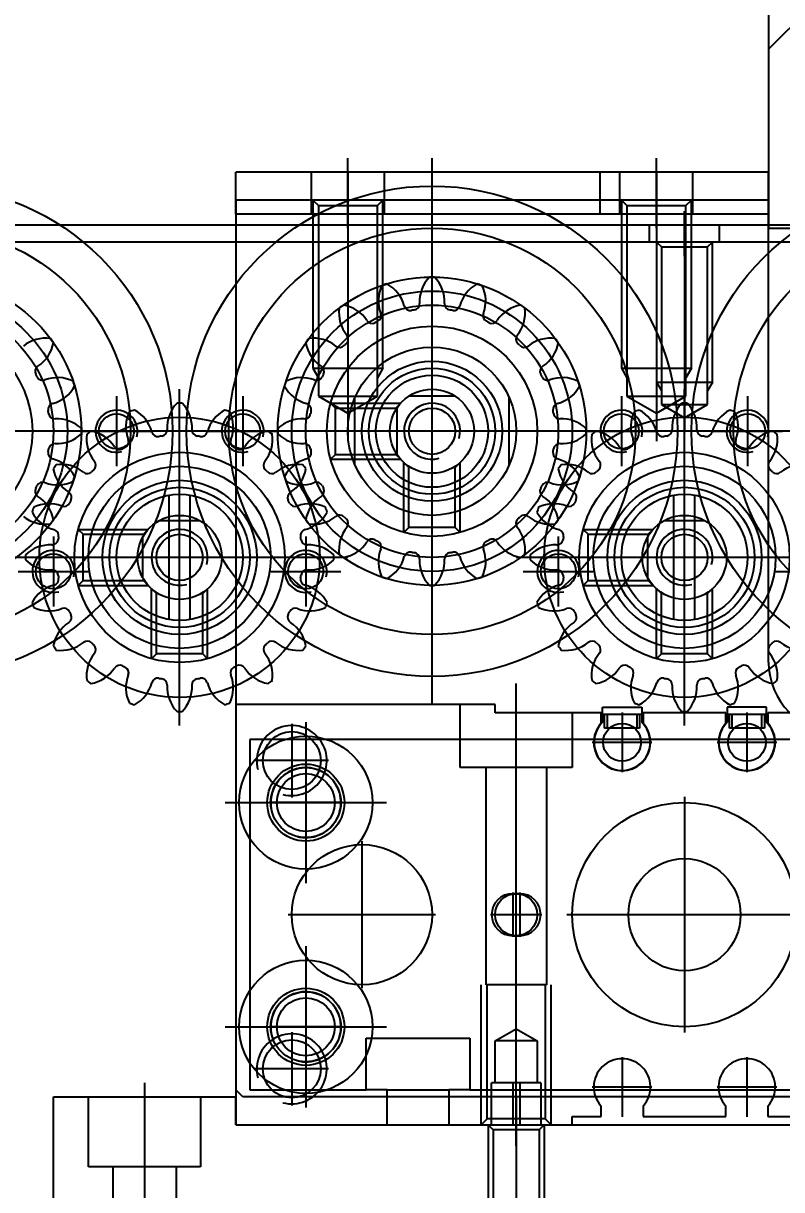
# Model space of a CAD drawing. Header units: inches. Extents: x 0 to 77285, y -118 to 40065.
# Drawn here: x 16338.5 to 16392.6, y 25626.9 to 25710.2 of the extents above; entities that cross this region are included whole.
import ezdxf

# ---------------------------------------------------------------- set-up
doc = ezdxf.new("R2010")
doc.units = ezdxf.units.IN
doc.header["$LTSCALE"] = 5
doc.header["$MEASUREMENT"] = 0
doc.layers.add('A', color=8, linetype='Continuous')
doc.styles.add('SCI', font='')
doc.styles.get('SCI').set_extended_font_data('Gulim')
doc.dimstyles.new('SCH', dxfattribs={"dimtxt": 2.5, "dimasz": 2, "dimexe": 1.25, "dimexo": 0.625, "dimtad": 1, "dimdec": 8, "dimtxsty": 'SCI', "dimcen": 2.5, "dimclrd": 4, "dimclre": 4, "dimclrt": 7, "dimadec": 8, "dimazin": 2, "dimtfac": 1, "dimtdec": 8, "dimtmove": 0, "dimatfit": 3, "dimfxl": 1, "dimarcsym": 0})

# ---------------------------------------------------------------- blocks, each defined once
blk = doc.blocks.new('A$Cc399747e')
h = blk.add_hatch()
h.set_pattern_fill('ANSI31', color=256, scale=4)
h.set_pattern_definition([(45, (8071.277, 63861.461), (-8.980256, 8.980256), [])])
h.paths.add_polyline_path([(891.797, 581), (491.797, 581), (491.797, 281), (891.797, 281)])
for p, q in [((909.797, 643), (909.797, 656)), ((936.297, 642), (936.297, 656)), ((907.797, 645), (907.797, 655)), ((908.147, 645.35), (908.147, 654.65)), ((911.447, 645.35), (911.447, 654.65)), ((911.797, 645), (911.797, 655)), ((934.047, 648), (934.047, 655)), ((938.547, 648), (938.547, 655)), ((942.797, 655), (942.797, 643)), ((932.297, 643), (932.297, 648)), ((932.297, 648), (940.297, 648)), ((940.297, 648), (940.297, 643)), ((909.797, 646.5), (909.797, 613.5)), ((907.797, 645), (908.147, 645.35)), ((908.147, 645.35), (911.447, 645.35)), ((911.797, 645), (911.447, 645.35)), ((929.797, 645), (865.797, 645)), ((891.847, 644.4), (889.797, 644.4)), ((891.847, 643.66), (891.847, 644.4)), ((893.347, 640.174), (893.347, 644.426)), ((894.847, 644.4), (894.847, 643.66)), ((900.747, 644.4), (894.847, 644.4)), ((900.747, 643.66), (900.747, 644.4)), ((902.247, 640.174), (902.247, 644.426)), ((903.747, 644.4), (903.747, 643.66)), ((905.797, 644.4), (903.747, 644.4)), ((905.797, 645), (905.797, 644.4)), ((914.597, 645), (905.797, 645)), ((907.73, 644.567), (907.297, 645)), ((907.297, 645), (907.297, 635)), ((907.73, 635), (907.73, 644.567)), ((907.73, 644.567), (911.864, 644.567)), ((908.047, 642), (908.047, 645)), ((909.547, 642), (909.547, 645)), ((910.047, 642), (910.047, 645)), ((911.547, 645), (911.547, 642)), ((912.297, 645), (911.864, 644.567)), ((911.864, 644.567), (911.864, 635)), ((912.297, 645), (912.297, 635)), ((914.597, 642.5), (914.597, 645)), ((918.997, 645), (918.997, 642.5)), ((929.797, 645), (918.997, 645)), ((929.797, 615), (929.797, 645)), ((929.797, 645), (929.797, 643)), ((924.797, 632.25), (924.797, 643.75)), ((925.797, 638.375), (925.797, 643.625)), ((866.297, 643), (929.297, 643)), ((929.297, 643), (929.797, 642.5)), ((942.797, 643), (929.797, 643)), ((891.332, 642.5), (882.497, 642.5)), ((891.221, 642.3), (895.473, 642.3)), ((895.362, 642.5), (891.332, 642.5)), ((900.232, 642.5), (895.362, 642.5)), ((900.121, 642.3), (904.373, 642.3)), ((904.262, 642.5), (900.232, 642.5)), ((913.097, 642.5), (904.262, 642.5)), ((908.047, 642), (911.547, 642)), ((908.297, 639), (908.297, 642)), ((911.297, 642), (911.297, 639)), ((913.097, 642.5), (914.597, 642.5)), ((913.097, 638.8), (913.097, 642.5)), ((918.997, 642.5), (914.597, 642.5)), ((918.997, 642.5), (920.497, 642.5)), ((928.797, 642.5), (920.497, 642.5)), ((920.497, 642.5), (920.497, 638.8)), ((928.797, 617.5), (928.797, 642.5)), ((929.797, 579), (929.797, 642.5)), ((923.172, 641), (928.422, 641)), ((924.797, 635.375), (924.797, 640.625)), ((909.797, 638.134), (908.297, 639)), ((908.297, 639), (911.297, 639)), ((911.297, 639), (909.797, 638.134)), ((920.497, 638.8), (913.097, 638.8)), ((897.797, 621.6), (897.797, 638.4)), ((930.547, 638), (919.047, 638)), ((922.172, 638), (927.422, 638)), ((920.797, 624.75), (920.797, 635.25)), ((907.647, 635), (911.947, 635)), ((907.647, 619.5), (907.647, 635)), ((911.947, 635), (911.947, 619.5)), ((909.547, 628.425), (909.547, 631.575)), ((910.047, 631.5), (909.547, 631.5)), ((910.047, 628.425), (910.047, 631.575)), ((889.397, 630), (906.197, 630)), ((907.972, 630), (911.622, 630)), ((915.547, 630), (926.047, 630)), ((909.547, 628.5), (910.047, 628.5)), ((924.797, 616.25), (924.797, 627.75)), ((924.797, 619.375), (924.797, 624.625)), ((930.547, 622), (919.047, 622)), ((922.172, 622), (927.422, 622)), ((925.797, 616.375), (925.797, 621.625)), ((893.347, 615.574), (893.347, 619.826)), ((902.247, 615.574), (902.247, 619.826)), ((905.797, 619.5), (913.797, 619.5)), ((905.797, 615.6), (905.797, 619.5)), ((913.797, 619.5), (913.797, 615)), ((923.172, 619), (928.422, 619)), ((891.221, 617.7), (895.473, 617.7)), ((900.121, 617.7), (904.373, 617.7)), ((868.807, 617.5), (891.332, 617.5)), ((891.332, 617.5), (891.357, 617.5)), ((891.357, 617.5), (895.337, 617.5)), ((895.337, 617.5), (895.362, 617.5)), ((895.362, 617.5), (900.232, 617.5)), ((900.232, 617.5), (900.257, 617.5)), ((900.257, 617.5), (904.237, 617.5)), ((904.237, 617.5), (904.262, 617.5)), ((904.262, 617.5), (928.797, 617.5)), ((891.847, 615.6), (891.847, 616.34)), ((891.947, 616.272), (891.947, 615.2)), ((892.097, 616.7), (894.597, 616.7)), ((892.097, 615.7), (892.097, 616.7)), ((892.297, 615.7), (892.297, 616.7)), ((894.397, 616.7), (894.397, 615.7)), ((894.597, 616.7), (894.597, 615.7)), ((894.747, 615.2), (894.747, 616.272)), ((894.847, 616.34), (894.847, 615.6)), ((897.797, 616.5), (897.797, 592.5)), ((900.747, 615.6), (900.747, 616.34)), ((900.847, 615.2), (900.847, 616.272)), ((900.997, 615.7), (900.997, 616.7)), ((900.997, 616.7), (903.497, 616.7)), ((901.197, 615.7), (901.197, 616.7)), ((903.297, 616.7), (903.297, 615.7)), ((903.497, 616.7), (903.497, 615.7)), ((903.647, 616.272), (903.647, 615.2)), ((903.747, 616.34), (903.747, 615.6)), ((933.797, 616.5), (933.797, 592.5)), ((889.297, 615.6), (891.847, 615.6)), ((894.747, 615.7), (891.947, 615.7)), ((891.947, 615.2), (894.747, 615.2)), ((894.847, 615.6), (900.747, 615.6)), ((903.647, 615.7), (900.847, 615.7)), ((903.647, 615.2), (900.847, 615.2)), ((903.747, 615.6), (911.297, 615.6)), ((911.297, 615.6), (911.297, 615)), ((911.297, 615), (929.797, 615)), ((915.797, 615), (915.797, 576)), ((891.797, 612), (891.797, 579)), ((895.797, 611.729), (895.797, 606.736)), ((895.797, 611.729), (896.147, 611.379)), ((896.147, 611.379), (899.447, 611.379)), ((896.147, 611.379), (896.147, 607.086)), ((899.797, 611.729), (899.447, 611.379)), ((899.447, 611.379), (899.447, 607.086)), ((899.797, 611.729), (899.797, 606.736)), ((931.797, 611.729), (931.797, 606.736)), ((931.797, 611.729), (932.147, 611.379)), ((932.147, 611.379), (935.447, 611.379)), ((932.147, 611.379), (932.147, 607.086)), ((935.797, 611.729), (935.447, 611.379)), ((935.447, 611.379), (935.447, 607.086)), ((935.797, 611.729), (935.797, 606.736)), ((897.797, 610), (897.797, 599)), ((933.797, 610), (933.797, 599)), ((897.047, 608.937), (897.047, 600.063)), ((898.547, 608.937), (898.547, 600.063)), ((933.047, 608.937), (933.047, 600.063)), ((934.547, 608.937), (934.547, 600.063)), ((896.147, 607.086), (895.797, 606.736)), ((896.147, 607.086), (896.277, 607.086)), ((899.318, 607.086), (899.447, 607.086)), ((899.447, 607.086), (899.797, 606.736)), ((915.797, 607.5), (915.797, 583.5)), ((932.147, 607.086), (931.797, 606.736)), ((932.147, 607.086), (932.277, 607.086)), ((935.318, 607.086), (935.447, 607.086)), ((935.447, 607.086), (935.797, 606.736)), ((905.026, 606.5), (900.033, 606.5)), ((900.383, 606.15), (900.033, 606.5)), ((900.383, 606.15), (900.383, 606.021)), ((904.676, 606.15), (900.383, 606.15)), ((905.026, 606.5), (904.676, 606.15)), ((904.676, 606.15), (904.676, 602.85)), ((941.026, 606.5), (936.033, 606.5)), ((936.383, 606.15), (936.033, 606.5)), ((936.383, 606.15), (936.383, 606.021)), ((940.676, 606.15), (936.383, 606.15)), ((941.026, 606.5), (940.676, 606.15)), ((940.676, 606.15), (940.676, 602.85)), ((900.438, 603.077), (900.438, 605.923)), ((936.438, 603.077), (936.438, 605.923)), ((885.797, 604.5), (909.797, 604.5)), ((892.297, 604.5), (903.297, 604.5)), ((921.797, 604.5), (945.797, 604.5)), ((928.297, 604.5), (939.297, 604.5)), ((900.383, 602.85), (900.033, 602.5)), ((900.383, 602.979), (900.383, 602.85)), ((904.676, 602.85), (900.383, 602.85)), ((905.026, 602.5), (904.676, 602.85)), ((913.797, 602.729), (913.797, 597.736)), ((913.797, 602.729), (914.147, 602.379)), ((917.797, 602.729), (917.447, 602.379)), ((917.797, 602.729), (917.797, 597.736)), ((936.383, 602.85), (936.033, 602.5)), ((936.383, 602.979), (936.383, 602.85)), ((940.676, 602.85), (936.383, 602.85)), ((941.026, 602.5), (940.676, 602.85)), ((899.22, 601.859), (896.374, 601.859)), ((905.026, 602.5), (900.033, 602.5)), ((914.147, 602.379), (917.447, 602.379)), ((914.147, 602.379), (914.147, 598.086)), ((917.447, 602.379), (917.447, 598.086)), ((935.22, 601.859), (932.374, 601.859)), ((941.026, 602.5), (936.033, 602.5)), ((910.297, 597.898), (910.297, 593.102)), ((914.147, 598.086), (913.797, 597.736)), ((914.147, 598.086), (914.277, 598.086)), ((917.318, 598.086), (917.447, 598.086)), ((917.447, 598.086), (917.797, 597.736)), ((921.297, 597.898), (921.297, 593.102)), ((923.026, 597.5), (918.033, 597.5)), ((918.383, 597.15), (918.033, 597.5)), ((918.298, 593.843), (918.298, 597.157)), ((918.383, 597.15), (918.383, 597.021)), ((922.676, 597.15), (918.383, 597.15)), ((923.026, 597.5), (922.676, 597.15)), ((922.676, 597.15), (922.676, 593.85)), ((899.797, 577), (899.797, 596.213)), ((921.797, 577), (921.797, 596.213)), ((860.297, 595.5), (899.297, 595.5)), ((867.797, 595.5), (891.797, 595.5)), ((896.297, 595.5), (935.297, 595.5)), ((903.797, 595.5), (927.797, 595.5)), ((932.297, 595.5), (971.297, 595.5)), ((939.797, 595.5), (963.797, 595.5)), ((899.797, 594.213), (897.697, 593)), ((901.897, 593), (899.797, 594.213)), ((918.383, 593.85), (918.033, 593.5)), ((923.026, 593.5), (918.033, 593.5)), ((918.383, 593.979), (918.383, 593.85)), ((922.676, 593.85), (918.383, 593.85)), ((921.797, 594.213), (919.697, 593)), ((923.897, 593), (921.797, 594.213)), ((923.026, 593.5), (922.676, 593.85)), ((901.897, 593), (897.697, 593)), ((897.697, 593), (897.697, 579.4)), ((901.897, 579.4), (901.897, 593)), ((914.14, 592.999), (917.454, 592.999)), ((923.897, 593), (919.697, 593)), ((919.697, 593), (919.697, 579.4)), ((923.897, 579.4), (923.897, 593)), ((897.297, 591), (897.697, 591.693)), ((902.297, 591), (897.297, 591)), ((897.297, 591), (897.297, 579)), ((902.297, 591), (901.897, 591.693)), ((902.297, 579), (902.297, 591)), ((919.297, 591), (919.697, 591.693)), ((924.297, 591), (919.297, 591)), ((919.297, 591), (919.297, 579)), ((924.297, 591), (923.897, 591.693)), ((924.297, 579), (924.297, 591)), ((897.797, 583), (897.797, 579.8)), ((895.297, 582), (895.297, 580.8)), ((900.297, 582), (900.297, 580.8)), ((891.797, 581), (491.797, 581)), ((891.797, 581), (491.797, 581)), ((891.797, 281), (891.797, 581)), ((891.797, 281), (891.797, 581)), ((899.797, 581), (899.797, 576)), ((921.797, 581), (921.797, 576)), ((891.797, 580), (891.797, 577)), ((891.797, 580), (929.797, 580)), ((897.197, 580), (897.197, 577)), ((897.697, 579.4), (897.297, 579)), ((901.897, 579.4), (897.697, 579.4)), ((902.297, 579), (901.897, 579.4)), ((902.397, 580), (902.397, 577)), ((903.797, 580), (903.797, 577)), ((919.197, 580), (919.197, 577)), ((919.697, 579.4), (919.297, 579)), ((923.897, 579.4), (919.697, 579.4)), ((924.297, 579), (923.897, 579.4)), ((924.397, 580), (924.397, 577)), ((929.797, 580), (929.797, 577)), ((891.797, 579), (929.797, 579)), ((891.797, 577), (929.797, 577))]:
    blk.add_line(p, q)
at = {"ltscale": 3}
for p, q in [((897.797, 612), (897.797, 597)), ((933.797, 612), (933.797, 597)), ((915.797, 608.5), (915.797, 582.5)), ((906.797, 603), (906.797, 608)), ((924.797, 603), (924.797, 608)), ((942.797, 603), (942.797, 608)), ((891.297, 605.5), (886.297, 605.5)), ((909.297, 605.5), (904.297, 605.5)), ((927.297, 605.5), (922.297, 605.5)), ((945.297, 605.5), (940.297, 605.5)), ((890.297, 604.5), (905.297, 604.5)), ((926.297, 604.5), (941.297, 604.5)), ((893.297, 593), (893.297, 598)), ((902.297, 593), (902.297, 598)), ((929.297, 593), (929.297, 598)), ((938.297, 593), (938.297, 598)), ((866.797, 595.5), (892.797, 595.5)), ((895.797, 595.5), (890.797, 595.5)), ((897.797, 581), (897.797, 595.553)), ((904.797, 595.5), (899.797, 595.5)), ((902.797, 595.5), (928.797, 595.5)), ((931.797, 595.5), (926.797, 595.5)), ((940.797, 595.5), (935.797, 595.5)), ((938.797, 595.5), (964.797, 595.5)), ((897.797, 594.553), (896.147, 593.6)), ((899.447, 593.6), (897.797, 594.553)), ((899.447, 593.6), (896.147, 593.6)), ((896.147, 593.6), (896.147, 582.35)), ((899.447, 582.35), (899.447, 593.6)), ((895.797, 592), (896.147, 592.606)), ((899.797, 592), (895.797, 592)), ((895.797, 592), (895.797, 582)), ((899.797, 592), (899.447, 592.606)), ((899.797, 582), (899.797, 592)), ((213.797, 582), (1040.797, 582)), ((213.797, 582), (1040.797, 582)), ((896.147, 582.35), (895.797, 582)), ((899.447, 582.35), (896.147, 582.35)), ((899.797, 582), (899.447, 582.35)), ((213.797, 580.8), (1040.797, 580.8))]:
    blk.add_line(p, q, dxfattribs=at)
for centre, radius in [((924.797, 638), 4.75), ((925.797, 641), 2.067), ((924.797, 638), 2.75), ((924.797, 638), 2.5), ((924.797, 638), 2.067), ((897.797, 630), 8), ((897.797, 630), 8), ((920.797, 630), 5), ((897.797, 630), 4), ((909.797, 630), 1.5), ((924.797, 622), 4.75), ((924.797, 622), 2.75), ((924.797, 622), 2.5), ((924.797, 622), 2.067), ((925.797, 619), 2.067), ((893.347, 617.7), 1.35), ((902.247, 617.7), 1.35), ((897.797, 604.5), 10), ((933.797, 604.5), 10), ((879.797, 595.5), 17.5), ((915.797, 595.5), 17.5), ((951.797, 595.5), 17.5), ((897.797, 604.5), 7.5), ((933.797, 604.5), 7.5), ((879.797, 595.5), 14.5), ((897.797, 604.5), 5), ((915.797, 595.5), 14.5), ((933.797, 604.5), 5), ((951.797, 595.5), 14.5), ((897.797, 604.5), 4.5), ((897.797, 604.5), 4.5), ((933.797, 604.5), 4.5), ((933.797, 604.5), 4.5), ((897.797, 604.5), 3), ((897.797, 604.5), 3), ((933.797, 604.5), 3), ((933.797, 604.5), 3), ((897.797, 604.5), 1.65), ((933.797, 604.5), 1.65), ((915.797, 595.5), 10), ((951.797, 595.5), 10), ((915.797, 595.5), 7.5), ((951.797, 595.5), 7.5), ((915.797, 595.5), 6), ((915.797, 595.5), 5), ((915.797, 595.5), 4.5), ((915.797, 595.5), 4), ((915.797, 595.5), 3), ((915.797, 595.5), 3), ((915.797, 595.5), 1.65)]:
    blk.add_circle(centre, radius)
for centre, radius in [((897.797, 604.5), 6.5), ((933.797, 604.5), 6.5), ((897.797, 604.5), 5.5), ((933.797, 604.5), 5.5), ((915.797, 595.5), 11), ((906.797, 605.5), 1.25), ((924.797, 605.5), 1.25), ((951.797, 595.5), 11), ((942.797, 605.5), 1.25), ((915.797, 595.5), 9), ((951.797, 595.5), 9), ((893.297, 595.5), 1.25), ((902.297, 595.5), 1.25), ((929.297, 595.5), 1.25), ((938.297, 595.5), 1.25)]:
    blk.add_circle(centre, radius, dxfattribs=at)
for centre, radius, start, end in [((893.347, 642.3), 2.025, 137.79455, 42.20545), ((902.247, 642.3), 2.025, 137.79455, 42.20545), ((925.797, 641), 2.5, 75, 15), ((924.797, 638), 2.5, 75, 15), ((909.547, 630), 1.5, 90, 270), ((910.047, 630), 1.5, 270, 90), ((924.797, 622), 2.5, 75, 15), ((925.797, 619), 2.5, 75, 15), ((893.347, 617.7), 2.025, 317.79455, 222.20545), ((893.347, 617.7), 2, 314.427, 225.573), ((902.247, 617.7), 2.025, 317.79455, 222.20545), ((902.247, 617.7), 2, 314.427, 225.573), ((886.797, 612), 5, 0, 90), ((899.409, 613.758), 2.5, 135.86546, 183.15785), ((897.797, 604.5), 11, 90, 90.94936), ((897.797, 604.5), 11, 89.05064, 90), ((896.185, 613.758), 2.5, 356.84215, 44.13454), ((935.409, 613.758), 2.5, 135.86546, 183.15785), ((933.797, 604.5), 11, 90, 90.94936), ((933.797, 604.5), 11, 89.05064, 90), ((932.185, 613.758), 2.5, 356.84215, 44.13454), ((896.47, 613.803), 2.5, 153.86546, 201.15785), ((897.797, 604.5), 11, 108, 108.94936), ((897.797, 604.5), 11, 107.05064, 108), ((893.403, 612.806), 2.5, 14.84215, 62.13454), ((902.191, 612.806), 2.5, 117.86546, 165.15785), ((897.797, 604.5), 11, 72, 72.94936), ((897.797, 604.5), 11, 71.05064, 72), ((899.125, 613.803), 2.5, 338.84215, 26.13454), ((932.47, 613.803), 2.5, 153.86546, 201.15785), ((933.797, 604.5), 11, 108, 108.94936), ((933.797, 604.5), 11, 107.05064, 108), ((929.403, 612.806), 2.5, 14.84215, 62.13454), ((938.191, 612.806), 2.5, 117.86546, 165.15785), ((933.797, 604.5), 11, 72, 72.94936), ((933.797, 604.5), 11, 71.05064, 72), ((935.125, 613.803), 2.5, 338.84215, 26.13454), ((897.797, 604.5), 11, 125.05064, 126), ((891.052, 611.042), 2.5, 32.84215, 80.13454), ((896.247, 613.56), 0.442, 194.84215, 279.71096), ((896.472, 613.596), 0.442, 278.28904, 3.15785), ((899.122, 613.596), 0.442, 176.84215, 261.71096), ((899.348, 613.56), 0.442, 260.28904, 345.15785), ((904.543, 611.042), 2.5, 99.86546, 147.15785), ((897.797, 604.5), 11, 54, 54.94936), ((933.797, 604.5), 11, 125.05064, 126), ((927.052, 611.042), 2.5, 32.84215, 80.13454), ((932.247, 613.56), 0.442, 194.84215, 279.71096), ((932.472, 613.596), 0.442, 278.28904, 3.15785), ((935.122, 613.596), 0.442, 176.84215, 261.71096), ((935.348, 613.56), 0.442, 260.28904, 345.15785), ((940.543, 611.042), 2.5, 99.86546, 147.15785), ((933.797, 604.5), 11, 54, 54.94936), ((893.66, 612.937), 2.5, 171.86546, 219.15785), ((897.797, 604.5), 11, 126, 126.94936), ((893.726, 612.741), 0.442, 296.28904, 21.15785), ((897.797, 604.5), 8.75, 99, 99.71096), ((897.797, 604.5), 8.75, 98.28904, 99), ((897.797, 604.5), 8.75, 81, 81.71096), ((897.797, 604.5), 8.75, 80.28904, 81), ((901.868, 612.741), 0.442, 158.84215, 243.71096), ((901.935, 612.937), 2.5, 320.84215, 8.13454), ((897.797, 604.5), 11, 53.05064, 54), ((929.66, 612.937), 2.5, 171.86546, 219.15785), ((933.797, 604.5), 11, 126, 126.94936), ((929.726, 612.741), 0.442, 296.28904, 21.15785), ((933.797, 604.5), 8.75, 99, 99.71096), ((933.797, 604.5), 8.75, 98.28904, 99), ((933.797, 604.5), 8.75, 81, 81.71096), ((933.797, 604.5), 8.75, 80.28904, 81), ((937.868, 612.741), 0.442, 158.84215, 243.71096), ((937.935, 612.937), 2.5, 320.84215, 8.13454), ((933.797, 604.5), 11, 53.05064, 54), ((893.523, 612.637), 0.442, 212.84215, 297.71096), ((897.797, 604.5), 8.75, 117, 117.71096), ((897.797, 604.5), 8.75, 116.28904, 117), ((897.797, 604.5), 8.75, 63, 63.71096), ((897.797, 604.5), 8.75, 62.28904, 63), ((902.071, 612.637), 0.442, 242.28904, 327.15785), ((929.523, 612.637), 0.442, 212.84215, 297.71096), ((933.797, 604.5), 8.75, 117, 117.71096), ((933.797, 604.5), 8.75, 116.28904, 117), ((933.797, 604.5), 8.75, 63, 63.71096), ((933.797, 604.5), 8.75, 62.28904, 63), ((938.071, 612.637), 0.442, 242.28904, 327.15785), ((889.36, 608.637), 2.5, 50.84215, 98.13454), ((891.379, 611.08), 0.442, 314.28904, 39.15785), ((904.215, 611.08), 0.442, 140.84215, 225.71096), ((906.234, 608.637), 2.5, 81.86546, 129.15785), ((897.797, 604.5), 11, 36, 36.94936), ((897.797, 604.5), 11, 35.05064, 36), ((933.797, 604.5), 11, 144, 144.94936), ((933.797, 604.5), 11, 143.05064, 144), ((925.36, 608.637), 2.5, 50.84215, 98.13454), ((927.379, 611.08), 0.442, 314.28904, 39.15785), ((940.215, 611.08), 0.442, 140.84215, 225.71096), ((942.234, 608.637), 2.5, 81.86546, 129.15785), ((933.797, 604.5), 11, 36, 36.94936), ((933.797, 604.5), 11, 35.05064, 36), ((891.218, 610.918), 0.442, 230.84215, 315.71096), ((897.797, 604.5), 8.75, 135, 135.71096), ((897.797, 604.5), 8.75, 134.28904, 135), ((897.797, 604.5), 8.75, 45, 45.71096), ((897.797, 604.5), 8.75, 44.28904, 45), ((904.377, 610.918), 0.442, 224.28904, 309.15785), ((904.339, 611.246), 2.5, 302.84215, 350.13454), ((927.255, 611.246), 2.5, 189.86546, 237.15785), ((927.218, 610.918), 0.442, 230.84215, 315.71096), ((933.797, 604.5), 8.75, 135, 135.71096), ((933.797, 604.5), 8.75, 134.28904, 135), ((933.797, 604.5), 8.75, 45, 45.71096), ((933.797, 604.5), 8.75, 44.28904, 45), ((940.377, 610.918), 0.442, 224.28904, 309.15785), ((940.339, 611.246), 2.5, 302.84215, 350.13454), ((905.935, 608.774), 0.442, 122.84215, 207.71096), ((897.797, 604.5), 8.75, 27, 27.71096), ((897.797, 604.5), 8.75, 26.28904, 27), ((925.66, 608.774), 0.442, 332.28904, 57.15785), ((933.797, 604.5), 8.75, 153, 153.71096), ((933.797, 604.5), 8.75, 152.28904, 153), ((941.935, 608.774), 0.442, 122.84215, 207.71096), ((933.797, 604.5), 8.75, 27, 27.71096), ((933.797, 604.5), 8.75, 26.28904, 27), ((906.038, 608.571), 0.442, 206.28904, 291.15785), ((907.1, 605.828), 2.5, 63.86546, 111.15785), ((906.104, 608.894), 2.5, 284.84215, 332.13454), ((897.797, 604.5), 11, 18, 18.94936), ((897.797, 604.5), 11, 17.05064, 18), ((933.797, 604.5), 11, 162, 162.94936), ((925.491, 608.894), 2.5, 207.86546, 255.15785), ((933.797, 604.5), 11, 161.05064, 162), ((924.495, 605.828), 2.5, 68.84215, 116.13454), ((925.556, 608.571), 0.442, 248.84215, 333.71096), ((942.038, 608.571), 0.442, 206.28904, 291.15785), ((943.1, 605.828), 2.5, 63.86546, 111.15785), ((942.104, 608.894), 2.5, 284.84215, 332.13454), ((933.797, 604.5), 11, 18, 18.94936), ((933.797, 604.5), 11, 17.05064, 18), ((897.797, 604.5), 2, 165, 105), ((906.857, 606.051), 0.442, 104.84215, 189.71096), ((897.797, 604.5), 8.75, 9, 9.71096), ((915.797, 595.5), 11, 108, 108.94936), ((915.797, 595.5), 11, 107.05064, 108), ((911.403, 603.806), 2.5, 14.84215, 62.13454), ((917.409, 604.758), 2.5, 135.86546, 183.15785), ((915.797, 595.5), 11, 90, 90.94936), ((915.797, 595.5), 11, 89.05064, 90), ((914.185, 604.758), 2.5, 356.84215, 44.13454), ((920.191, 603.806), 2.5, 117.86546, 165.15785), ((915.797, 595.5), 11, 72, 72.94936), ((915.797, 595.5), 11, 71.05064, 72), ((924.737, 606.051), 0.442, 350.28904, 75.15785), ((933.797, 604.5), 8.75, 170.28904, 171), ((933.797, 604.5), 2, 165, 105), ((942.857, 606.051), 0.442, 104.84215, 189.71096), ((933.797, 604.5), 8.75, 9, 9.71096), ((897.797, 604.5), 8.75, 8.28904, 9), ((906.893, 605.825), 0.442, 188.28904, 273.15785), ((907.055, 602.888), 2.5, 45.86546, 93.15785), ((914.47, 604.803), 2.5, 153.86546, 201.15785), ((917.125, 604.803), 2.5, 338.84215, 26.13454), ((924.54, 602.888), 2.5, 86.84215, 134.13454), ((924.702, 605.825), 0.442, 266.84215, 351.71096), ((933.797, 604.5), 8.75, 171, 171.71096), ((933.797, 604.5), 8.75, 8.28904, 9), ((942.893, 605.825), 0.442, 188.28904, 273.15785), ((943.055, 602.888), 2.5, 45.86546, 93.15785), ((907.055, 606.112), 2.5, 266.84215, 314.13454), ((897.797, 604.5), 11, 360, 0.94936), ((897.797, 604.5), 11, 359.05064, 0), ((911.66, 603.937), 2.5, 171.86546, 219.15785), ((915.797, 595.5), 11, 126, 126.94936), ((915.797, 595.5), 11, 125.05064, 126), ((909.052, 602.042), 2.5, 32.84215, 80.13454), ((914.247, 604.56), 0.442, 194.84215, 279.71096), ((914.472, 604.596), 0.442, 278.28904, 3.15785), ((917.122, 604.596), 0.442, 176.84215, 261.71096), ((917.348, 604.56), 0.442, 260.28904, 345.15785), ((922.543, 602.042), 2.5, 99.86546, 147.15785), ((919.935, 603.937), 2.5, 320.84215, 8.13454), ((915.797, 595.5), 11, 54, 54.94936), ((915.797, 595.5), 11, 53.05064, 54), ((933.797, 604.5), 11, 179.05064, 180), ((933.797, 604.5), 11, 180, 180.94936), ((924.54, 606.112), 2.5, 225.86546, 273.15785), ((943.055, 606.112), 2.5, 266.84215, 314.13454), ((933.797, 604.5), 11, 360, 0.94936), ((933.797, 604.5), 11, 359.05064, 0), ((906.893, 603.175), 0.442, 86.84215, 171.71096), ((911.726, 603.741), 0.442, 296.28904, 21.15785), ((915.797, 595.5), 8.75, 99, 99.71096), ((915.797, 595.5), 8.75, 98.28904, 99), ((915.797, 595.5), 8.75, 81, 81.71096), ((915.797, 595.5), 8.75, 80.28904, 81), ((919.868, 603.741), 0.442, 158.84215, 243.71096), ((924.702, 603.175), 0.442, 8.28904, 93.15785), ((942.893, 603.175), 0.442, 86.84215, 171.71096), ((906.857, 602.95), 0.442, 170.28904, 255.15785), ((897.797, 604.5), 8.75, 350.28904, 351), ((897.797, 604.5), 8.75, 351, 351.71096), ((911.523, 603.637), 0.442, 212.84215, 297.71096), ((915.797, 595.5), 8.75, 117, 117.71096), ((915.797, 595.5), 8.75, 116.28904, 117), ((915.797, 595.5), 8.75, 63, 63.71096), ((915.797, 595.5), 8.75, 62.28904, 63), ((920.071, 603.637), 0.442, 242.28904, 327.15785), ((924.737, 602.95), 0.442, 284.84215, 9.71096), ((933.797, 604.5), 8.75, 188.28904, 189), ((933.797, 604.5), 8.75, 189, 189.71096), ((942.857, 602.95), 0.442, 170.28904, 255.15785), ((933.797, 604.5), 8.75, 350.28904, 351), ((933.797, 604.5), 8.75, 351, 351.71096), ((906.104, 600.106), 2.5, 27.86546, 75.15785), ((915.797, 595.5), 11, 144, 144.94936), ((909.255, 602.246), 2.5, 189.86546, 237.15785), ((915.797, 595.5), 11, 143.05064, 144), ((907.36, 599.637), 2.5, 50.84215, 98.13454), ((909.379, 602.08), 0.442, 314.28904, 39.15785), ((922.215, 602.08), 0.442, 140.84215, 225.71096), ((924.234, 599.637), 2.5, 81.86546, 129.15785), ((925.491, 600.106), 2.5, 104.84215, 152.13454), ((922.339, 602.246), 2.5, 302.84215, 350.13454), ((915.797, 595.5), 11, 36, 36.94936), ((915.797, 595.5), 11, 35.05064, 36), ((942.104, 600.106), 2.5, 27.86546, 75.15785), ((951.797, 595.5), 11, 144, 144.94936), ((945.255, 602.246), 2.5, 189.86546, 237.15785), ((951.797, 595.5), 11, 143.05064, 144), ((943.36, 599.637), 2.5, 50.84215, 98.13454), ((897.797, 604.5), 11, 341.05064, 342), ((897.797, 604.5), 11, 342, 342.94936), ((909.218, 601.918), 0.442, 230.84215, 315.71096), ((915.797, 595.5), 8.75, 135, 135.71096), ((915.797, 595.5), 8.75, 134.28904, 135), ((915.797, 595.5), 8.75, 45, 45.71096), ((915.797, 595.5), 8.75, 44.28904, 45), ((922.377, 601.918), 0.442, 224.28904, 309.15785), ((933.797, 604.5), 11, 197.05064, 198), ((933.797, 604.5), 11, 198, 198.94936), ((933.797, 604.5), 11, 341.05064, 342), ((933.797, 604.5), 11, 342, 342.94936), ((905.935, 600.226), 0.442, 152.28904, 237.15785), ((897.797, 604.5), 8.75, 332.28904, 333), ((897.797, 604.5), 8.75, 333, 333.71096), ((906.038, 600.429), 0.442, 68.84215, 153.71096), ((907.1, 603.172), 2.5, 248.84215, 296.13454), ((907.66, 599.774), 0.442, 332.28904, 57.15785), ((924.495, 603.172), 2.5, 243.86546, 291.15785), ((923.935, 599.774), 0.442, 122.84215, 207.71096), ((925.556, 600.429), 0.442, 26.28904, 111.15785), ((925.66, 600.226), 0.442, 302.84215, 27.71096), ((933.797, 604.5), 8.75, 206.28904, 207), ((933.797, 604.5), 8.75, 207, 207.71096), ((941.935, 600.226), 0.442, 152.28904, 237.15785), ((933.797, 604.5), 8.75, 332.28904, 333), ((933.797, 604.5), 8.75, 333, 333.71096), ((942.038, 600.429), 0.442, 68.84215, 153.71096), ((943.1, 603.172), 2.5, 248.84215, 296.13454), ((943.66, 599.774), 0.442, 332.28904, 57.15785), ((906.495, 596.828), 2.5, 68.84215, 116.13454), ((904.339, 597.754), 2.5, 9.86546, 57.15785), ((907.556, 599.571), 0.442, 248.84215, 333.71096), ((915.797, 595.5), 8.75, 153, 153.71096), ((915.797, 595.5), 8.75, 152.28904, 153), ((915.797, 595.5), 8.75, 27, 27.71096), ((915.797, 595.5), 8.75, 26.28904, 27), ((924.038, 599.571), 0.442, 206.28904, 291.15785), ((925.1, 596.828), 2.5, 63.86546, 111.15785), ((927.255, 597.754), 2.5, 122.84215, 170.13454), ((942.495, 596.828), 2.5, 68.84215, 116.13454), ((940.339, 597.754), 2.5, 9.86546, 57.15785), ((943.556, 599.571), 0.442, 248.84215, 333.71096), ((951.797, 595.5), 8.75, 153, 153.71096), ((951.797, 595.5), 8.75, 152.28904, 153), ((891.218, 598.082), 0.442, 44.28904, 129.15785), ((904.377, 598.082), 0.442, 50.84215, 135.71096), ((915.797, 595.5), 11, 162, 162.94936), ((907.491, 599.894), 2.5, 207.86546, 255.15785), ((915.797, 595.5), 11, 161.05064, 162), ((924.104, 599.894), 2.5, 284.84215, 332.13454), ((915.797, 595.5), 11, 18, 18.94936), ((915.797, 595.5), 11, 17.05064, 18), ((927.218, 598.082), 0.442, 44.28904, 129.15785), ((940.377, 598.082), 0.442, 50.84215, 135.71096), ((951.797, 595.5), 11, 162, 162.94936), ((943.491, 599.894), 2.5, 207.86546, 255.15785), ((951.797, 595.5), 11, 161.05064, 162), ((889.36, 600.363), 2.5, 261.86546, 309.15785), ((893.66, 596.063), 2.5, 140.84215, 188.13454), ((897.797, 604.5), 8.75, 224.28904, 225), ((897.797, 604.5), 8.75, 225, 225.71096), ((891.379, 597.921), 0.442, 320.84215, 45.71096), ((904.215, 597.921), 0.442, 134.28904, 219.15785), ((901.935, 596.063), 2.5, 351.86546, 39.15785), ((897.797, 604.5), 8.75, 314.28904, 315), ((897.797, 604.5), 8.75, 315, 315.71096), ((906.234, 600.363), 2.5, 230.84215, 278.13454), ((897.797, 604.5), 11, 323.05064, 324), ((897.797, 604.5), 11, 324, 324.94936), ((933.797, 604.5), 11, 215.05064, 216), ((933.797, 604.5), 11, 216, 216.94936), ((925.36, 600.363), 2.5, 261.86546, 309.15785), ((929.66, 596.063), 2.5, 140.84215, 188.13454), ((933.797, 604.5), 8.75, 224.28904, 225), ((933.797, 604.5), 8.75, 225, 225.71096), ((927.379, 597.921), 0.442, 320.84215, 45.71096), ((940.215, 597.921), 0.442, 134.28904, 219.15785), ((937.935, 596.063), 2.5, 351.86546, 39.15785), ((933.797, 604.5), 8.75, 314.28904, 315), ((933.797, 604.5), 8.75, 315, 315.71096), ((942.234, 600.363), 2.5, 230.84215, 278.13454), ((933.797, 604.5), 11, 323.05064, 324), ((933.797, 604.5), 11, 324, 324.94936), ((893.523, 596.363), 0.442, 62.28904, 147.15785), ((902.071, 596.363), 0.442, 32.84215, 117.71096), ((906.737, 597.051), 0.442, 350.28904, 75.15785), ((915.797, 595.5), 8.75, 171, 171.71096), ((915.797, 595.5), 8.75, 170.28904, 171), ((915.797, 595.5), 2, 165, 105), ((924.857, 597.051), 0.442, 104.84215, 189.71096), ((915.797, 595.5), 8.75, 9, 9.71096), ((915.797, 595.5), 8.75, 8.28904, 9), ((929.523, 596.363), 0.442, 62.28904, 147.15785), ((938.071, 596.363), 0.442, 32.84215, 117.71096), ((942.737, 597.051), 0.442, 350.28904, 75.15785), ((951.797, 595.5), 8.75, 171, 171.71096), ((951.797, 595.5), 8.75, 170.28904, 171), ((891.052, 597.958), 2.5, 279.86546, 327.15785), ((897.797, 604.5), 8.75, 242.28904, 243), ((897.797, 604.5), 8.75, 243, 243.71096), ((893.726, 596.259), 0.442, 338.84215, 63.71096), ((896.47, 595.197), 2.5, 158.84215, 206.13454), ((899.125, 595.197), 2.5, 333.86546, 21.15785), ((901.868, 596.259), 0.442, 116.28904, 201.15785), ((897.797, 604.5), 8.75, 296.28904, 297), ((897.797, 604.5), 8.75, 297, 297.71096), ((904.543, 597.958), 2.5, 212.84215, 260.13454), ((906.54, 593.888), 2.5, 86.84215, 134.13454), ((906.702, 596.825), 0.442, 266.84215, 351.71096), ((924.893, 596.825), 0.442, 188.28904, 273.15785), ((925.055, 593.888), 2.5, 45.86546, 93.15785), ((927.052, 597.958), 2.5, 279.86546, 327.15785), ((933.797, 604.5), 8.75, 242.28904, 243), ((933.797, 604.5), 8.75, 243, 243.71096), ((929.726, 596.259), 0.442, 338.84215, 63.71096), ((932.47, 595.197), 2.5, 158.84215, 206.13454), ((935.125, 595.197), 2.5, 333.86546, 21.15785), ((937.868, 596.259), 0.442, 116.28904, 201.15785), ((933.797, 604.5), 8.75, 296.28904, 297), ((933.797, 604.5), 8.75, 297, 297.71096), ((940.543, 597.958), 2.5, 212.84215, 260.13454), ((942.54, 593.888), 2.5, 86.84215, 134.13454), ((942.702, 596.825), 0.442, 266.84215, 351.71096), ((897.797, 604.5), 11, 233.05064, 234), ((897.797, 604.5), 11, 234, 234.94936), ((893.403, 596.194), 2.5, 297.86546, 345.15785), ((896.247, 595.44), 0.442, 80.28904, 165.15785), ((897.797, 604.5), 8.75, 260.28904, 261), ((897.797, 604.5), 8.75, 261, 261.71096), ((896.472, 595.405), 0.442, 356.84215, 81.71096), ((899.409, 595.242), 2.5, 176.84215, 224.13454), ((896.185, 595.242), 2.5, 315.86546, 3.15785), ((899.122, 595.405), 0.442, 98.28904, 183.15785), ((897.797, 604.5), 8.75, 278.28904, 279), ((897.797, 604.5), 8.75, 279, 279.71096), ((899.348, 595.44), 0.442, 14.84215, 99.71096), ((902.191, 596.194), 2.5, 194.84215, 242.13454), ((897.797, 604.5), 11, 305.05064, 306), ((897.797, 604.5), 11, 306, 306.94936), ((915.797, 595.5), 11, 179.05064, 180), ((915.797, 595.5), 11, 180, 180.94936), ((906.54, 597.112), 2.5, 225.86546, 273.15785), ((925.055, 597.112), 2.5, 266.84215, 314.13454), ((915.797, 595.5), 11, 360, 0.94936), ((915.797, 595.5), 11, 359.05064, 0), ((933.797, 604.5), 11, 233.05064, 234), ((933.797, 604.5), 11, 234, 234.94936), ((929.403, 596.194), 2.5, 297.86546, 345.15785), ((932.247, 595.44), 0.442, 80.28904, 165.15785), ((933.797, 604.5), 8.75, 260.28904, 261), ((933.797, 604.5), 8.75, 261, 261.71096), ((932.472, 595.405), 0.442, 356.84215, 81.71096), ((935.409, 595.242), 2.5, 176.84215, 224.13454), ((932.185, 595.242), 2.5, 315.86546, 3.15785), ((935.122, 595.405), 0.442, 98.28904, 183.15785), ((933.797, 604.5), 8.75, 278.28904, 279), ((933.797, 604.5), 8.75, 279, 279.71096), ((935.348, 595.44), 0.442, 14.84215, 99.71096), ((938.191, 596.194), 2.5, 194.84215, 242.13454), ((933.797, 604.5), 11, 305.05064, 306), ((933.797, 604.5), 11, 306, 306.94936), ((951.797, 595.5), 11, 179.05064, 180), ((951.797, 595.5), 11, 180, 180.94936), ((942.54, 597.112), 2.5, 225.86546, 273.15785), ((906.702, 594.175), 0.442, 8.28904, 93.15785), ((924.893, 594.175), 0.442, 86.84215, 171.71096), ((942.702, 594.175), 0.442, 8.28904, 93.15785), ((897.797, 604.5), 11, 251.05064, 252), ((897.797, 604.5), 11, 252, 252.94936), ((897.797, 604.5), 11, 269.05064, 270), ((897.797, 604.5), 11, 270, 270.94936), ((897.797, 604.5), 11, 287.05064, 288), ((897.797, 604.5), 11, 288, 288.94936), ((907.491, 591.106), 2.5, 104.84215, 152.13454), ((906.737, 593.95), 0.442, 284.84215, 9.71096), ((915.797, 595.5), 8.75, 188.28904, 189), ((915.797, 595.5), 8.75, 189, 189.71096), ((924.857, 593.95), 0.442, 170.28904, 255.15785), ((915.797, 595.5), 8.75, 350.28904, 351), ((915.797, 595.5), 8.75, 351, 351.71096), ((924.104, 591.106), 2.5, 27.86546, 75.15785), ((933.797, 604.5), 11, 251.05064, 252), ((933.797, 604.5), 11, 252, 252.94936), ((933.797, 604.5), 11, 269.05064, 270), ((933.797, 604.5), 11, 270, 270.94936), ((933.797, 604.5), 11, 287.05064, 288), ((933.797, 604.5), 11, 288, 288.94936), ((943.491, 591.106), 2.5, 104.84215, 152.13454), ((942.737, 593.95), 0.442, 284.84215, 9.71096), ((951.797, 595.5), 8.75, 188.28904, 189), ((951.797, 595.5), 8.75, 189, 189.71096), ((915.797, 595.5), 11, 197.05064, 198), ((915.797, 595.5), 11, 198, 198.94936), ((906.495, 594.172), 2.5, 243.86546, 291.15785), ((907.556, 591.429), 0.442, 26.28904, 111.15785), ((924.038, 591.429), 0.442, 68.84215, 153.71096), ((925.1, 594.172), 2.5, 248.84215, 296.13454), ((915.797, 595.5), 11, 341.05064, 342), ((915.797, 595.5), 11, 342, 342.94936), ((951.797, 595.5), 11, 197.05064, 198), ((951.797, 595.5), 11, 198, 198.94936), ((942.495, 594.172), 2.5, 243.86546, 291.15785), ((943.556, 591.429), 0.442, 26.28904, 111.15785), ((907.66, 591.226), 0.442, 302.84215, 27.71096), ((915.797, 595.5), 8.75, 206.28904, 207), ((915.797, 595.5), 8.75, 207, 207.71096), ((923.935, 591.226), 0.442, 152.28904, 237.15785), ((915.797, 595.5), 8.75, 332.28904, 333), ((915.797, 595.5), 8.75, 333, 333.71096), ((943.66, 591.226), 0.442, 302.84215, 27.71096), ((951.797, 595.5), 8.75, 206.28904, 207), ((951.797, 595.5), 8.75, 207, 207.71096), ((909.255, 588.754), 2.5, 122.84215, 170.13454), ((922.339, 588.754), 2.5, 9.86546, 57.15785), ((945.255, 588.754), 2.5, 122.84215, 170.13454), ((907.36, 591.363), 2.5, 261.86546, 309.15785), ((909.218, 589.082), 0.442, 44.28904, 129.15785), ((915.797, 595.5), 8.75, 224.28904, 225), ((915.797, 595.5), 8.75, 225, 225.71096), ((915.797, 595.5), 8.75, 314.28904, 315), ((915.797, 595.5), 8.75, 315, 315.71096), ((922.377, 589.082), 0.442, 50.84215, 135.71096), ((924.234, 591.363), 2.5, 230.84215, 278.13454), ((943.36, 591.363), 2.5, 261.86546, 309.15785), ((915.797, 595.5), 11, 215.05064, 216), ((915.797, 595.5), 11, 216, 216.94936), ((911.66, 587.063), 2.5, 140.84215, 188.13454), ((909.379, 588.921), 0.442, 320.84215, 45.71096), ((922.215, 588.921), 0.442, 134.28904, 219.15785), ((919.935, 587.063), 2.5, 351.86546, 39.15785), ((915.797, 595.5), 11, 323.05064, 324), ((915.797, 595.5), 11, 324, 324.94936), ((951.797, 595.5), 11, 215.05064, 216), ((951.797, 595.5), 11, 216, 216.94936), ((911.523, 587.363), 0.442, 62.28904, 147.15785), ((915.797, 595.5), 8.75, 242.28904, 243), ((915.797, 595.5), 8.75, 243, 243.71096), ((911.726, 587.259), 0.442, 338.84215, 63.71096), ((919.868, 587.259), 0.442, 116.28904, 201.15785), ((915.797, 595.5), 8.75, 296.28904, 297), ((915.797, 595.5), 8.75, 297, 297.71096), ((920.071, 587.363), 0.442, 32.84215, 117.71096), ((909.052, 588.958), 2.5, 279.86546, 327.15785), ((914.47, 586.197), 2.5, 158.84215, 206.13454), ((914.247, 586.44), 0.442, 80.28904, 165.15785), ((915.797, 595.5), 8.75, 260.28904, 261), ((915.797, 595.5), 8.75, 261, 261.71096), ((914.472, 586.405), 0.442, 356.84215, 81.71096), ((917.122, 586.405), 0.442, 98.28904, 183.15785), ((915.797, 595.5), 8.75, 278.28904, 279), ((915.797, 595.5), 8.75, 279, 279.71096), ((917.348, 586.44), 0.442, 14.84215, 99.71096), ((917.125, 586.197), 2.5, 333.86546, 21.15785), ((922.543, 588.958), 2.5, 212.84215, 260.13454), ((915.797, 595.5), 11, 233.05064, 234), ((915.797, 595.5), 11, 234, 234.94936), ((911.403, 587.194), 2.5, 297.86546, 345.15785), ((917.409, 586.242), 2.5, 176.84215, 224.13454), ((914.185, 586.242), 2.5, 315.86546, 3.15785), ((920.191, 587.194), 2.5, 194.84215, 242.13454), ((915.797, 595.5), 11, 305.05064, 306), ((915.797, 595.5), 11, 306, 306.94936), ((915.797, 595.5), 11, 251.05064, 252), ((915.797, 595.5), 11, 252, 252.94936), ((915.797, 595.5), 11, 269.05064, 270), ((915.797, 595.5), 11, 270, 270.94936), ((915.797, 595.5), 11, 287.05064, 288), ((915.797, 595.5), 11, 288, 288.94936)]:
    blk.add_arc(centre, radius, start, end)
for centre in [(906.797, 605.5), (924.797, 605.5), (942.797, 605.5), (893.297, 595.5), (902.297, 595.5), (929.297, 595.5), (938.297, 595.5)]:
    blk.add_arc(centre, 1.5, 165, 105, dxfattribs=at)
blk = doc.blocks.new('*D366')
at = {"color": 4, "lineweight": -2, "transparency": 16777216}
for p, q in [((12554.65, 23925.55), (12554.65, 28076.143)), ((17979.65, 23925.05), (17979.65, 28076.143)), ((12714.65, 27976.143), (17819.65, 27976.143))]:
    blk.add_line(p, q, dxfattribs=at)
at = {"color": 4, "transparency": 16777216}
for points in [[(12714.65, 28002.81), (12714.65, 27949.477), (12554.65, 27976.143)], [(17819.65, 28002.81), (17819.65, 27949.477), (17979.65, 27976.143)]]:
    blk.add_solid(points, dxfattribs=at)
at = {"layer": 'Defpoints', "color": 0, "transparency": 16777216}
for p in [(17979.65, 27976.143), (12554.65, 23875.55), (17979.65, 23875.05)]:
    blk.add_point(p, dxfattribs=at)
at = {"color": 7, "transparency": 16777216, "insert": (15267.15, 28128.806), "char_height": 200, "attachment_point": 5, "style": 'SCI'}
blk.add_mtext('5425', dxfattribs=at)
blk = doc.blocks.new('*D367')
at = {"color": 4, "lineweight": -2, "transparency": 16777216}
for p, q in [((12554.65, 23925.55), (12554.65, 29140.675)), ((21064.65, 23433.05), (21064.65, 29140.675)), ((12714.65, 29040.675), (20904.65, 29040.675))]:
    blk.add_line(p, q, dxfattribs=at)
at = {"color": 4, "transparency": 16777216}
for points in [[(12714.65, 29067.342), (12714.65, 29014.009), (12554.65, 29040.675)], [(20904.65, 29067.342), (20904.65, 29014.009), (21064.65, 29040.675)]]:
    blk.add_solid(points, dxfattribs=at)
at = {"layer": 'Defpoints', "color": 0, "transparency": 16777216}
for p in [(21064.65, 29040.675), (12554.65, 23875.55), (21064.65, 23383.05)]:
    blk.add_point(p, dxfattribs=at)
at = {"color": 7, "transparency": 16777216, "insert": (16809.65, 29193.472), "char_height": 200, "attachment_point": 5, "style": 'SCI'}
blk.add_mtext('8510', dxfattribs=at)
blk = doc.blocks.new('*D374')
at = {"color": 4, "lineweight": -2, "transparency": 16777216}
for p, q in [((12554.65, 23925.55), (12554.65, 30215.876)), ((37924.65, 23433.05), (37924.65, 30215.876)), ((12714.65, 30115.876), (37764.65, 30115.876))]:
    blk.add_line(p, q, dxfattribs=at)
at = {"color": 4, "transparency": 16777216}
for points in [[(12714.65, 30142.543), (12714.65, 30089.21), (12554.65, 30115.876)], [(37764.65, 30142.543), (37764.65, 30089.21), (37924.65, 30115.876)]]:
    blk.add_solid(points, dxfattribs=at)
at = {"layer": 'Defpoints', "color": 0, "transparency": 16777216}
for p in [(37924.65, 30115.876), (12554.65, 23875.55), (37924.65, 23383.05)]:
    blk.add_point(p, dxfattribs=at)
at = {"color": 7, "transparency": 16777216, "insert": (25239.65, 30268.539), "char_height": 200, "attachment_point": 5, "style": 'SCI'}
blk.add_mtext('25370', dxfattribs=at)

msp = doc.modelspace()

# ---------------------------------------------------------------- block references
at = {"layer": 'A', "rotation": 180}
msp.add_blockref('A$Cc399747e', (17283.44187244, 26276.55060516), dxfattribs=at)

# ---------------------------------------------------------------- dimensions: what is measured, and where the dimension line sits
for base, p2, picture, middle in [((37924.649780898, 30115.8761734788), (37924.649780898, 23383.0504762948), '*D374', (25239.649780898, 30268.5392893244)), ((21064.649780898, 29040.6754827387), (21064.649780898, 23383.0504762948), '*D367', (16809.649780898, 29193.4717543765)), ((17979.649780898, 27976.1433020648), (17979.649780898, 23875.0504762948), '*D366', (15267.149780898, 28128.8064179103))]:
    dim = msp.add_linear_dim(base=base, p1=(12554.649780898, 23875.5504762968), p2=p2, dimstyle='SCH', override={"dimscale": 80})
    dim.commit()
    dim.dimension.update_dxf_attribs({"geometry": picture, "text_midpoint": middle})

doc.saveas('drawing.dxf')
